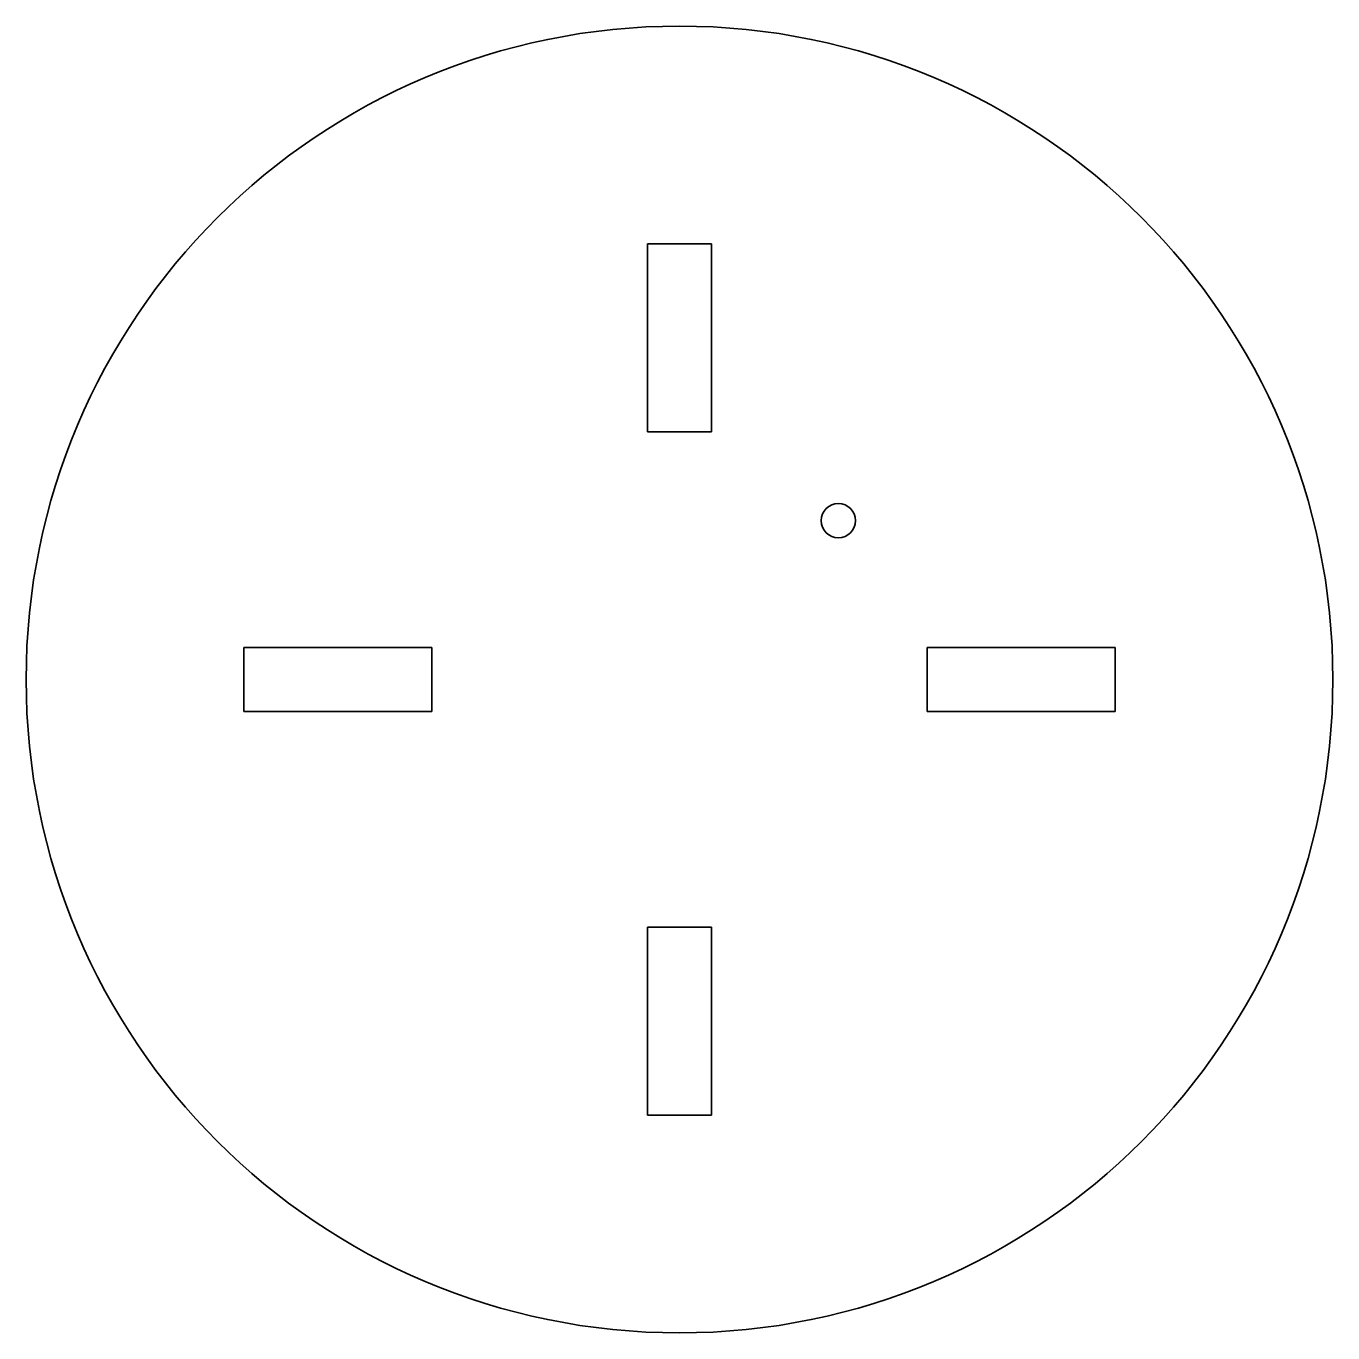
# Model space of a CAD drawing. Extents: x 120 to 177, y 76.5 to 133.5.
import ezdxf

# ---------------------------------------------------------------- set-up
doc = ezdxf.new("R2010")
doc.units = 0

msp = doc.modelspace()

# ---------------------------------------------------------------- linework, layer by layer
at = {"color": 7, "lineweight": 35, "ltscale": 0.07}
for p, q in [((147.100006, 124), (149.899994, 124)), ((149.899994, 115.800003), (147.100006, 115.800003)), ((129.5, 103.599998), (129.5, 106.400002)), ((137.699997, 106.400002), (137.699997, 103.599998)), ((159.300003, 103.599998), (159.300003, 106.400002)), ((167.5, 106.400002), (167.5, 103.599998)), ((147.100006, 94.199997), (149.899994, 94.199997)), ((149.899994, 86), (147.100006, 86))]:
    msp.add_line(p, q, dxfattribs=at)
at = {"color": 7, "lineweight": 35, "ltscale": 0.205}
for p, q in [((147.100006, 115.800003), (147.100006, 124)), ((149.899994, 124), (149.899994, 115.800003)), ((129.5, 106.400002), (137.699997, 106.400002)), ((159.300003, 106.400002), (167.5, 106.400002)), ((137.699997, 103.599998), (129.5, 103.599998)), ((167.5, 103.599998), (159.300003, 103.599998)), ((147.100006, 86), (147.100006, 94.199997)), ((149.899994, 94.199997), (149.899994, 86))]:
    msp.add_line(p, q, dxfattribs=at)
at = {"color": 7, "lineweight": 35}
for centre, radius in [((148.5, 105), 28.5), ((155.429642, 111.929649), 0.75)]:
    msp.add_circle(centre, radius, dxfattribs=at)

doc.saveas('drawing.dxf')
